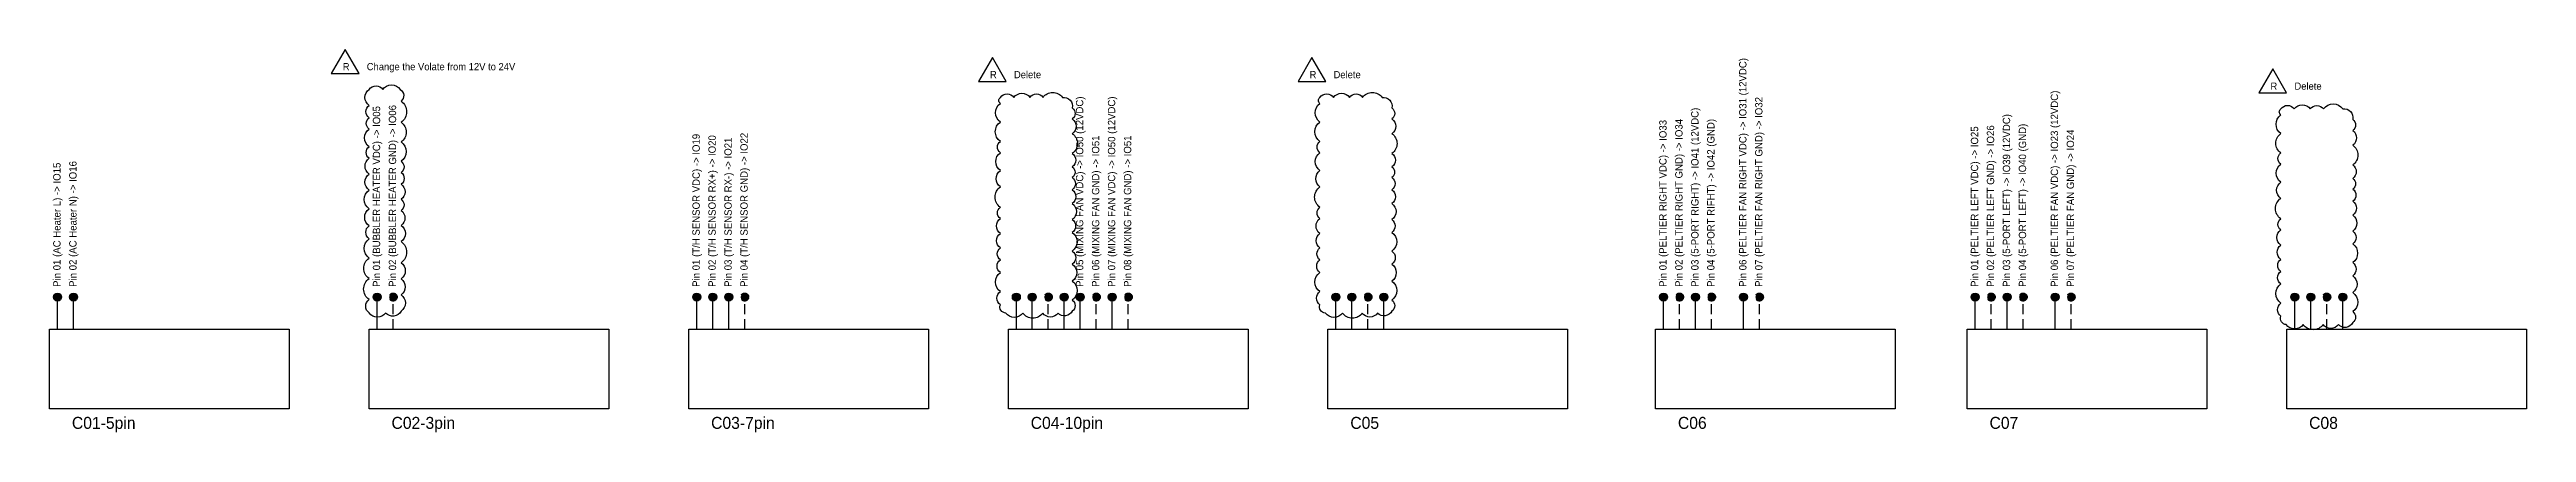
# Model space of a CAD drawing. Header units: millimetres. Extents: x 52 to 3850, y 79 to 1546.
# Drawn here: x 2300 to 3850, y 785 to 1025 of the extents above; entities that cross this region are included whole.
import ezdxf

# ---------------------------------------------------------------- set-up
doc = ezdxf.new("R2010")
doc.units = ezdxf.units.MM
doc.header["$LTSCALE"] = 25
doc.linetypes.add('HIDDEN', pattern=[0.375, 0.25, -0.125])
for name, color, linetype in [('00-Revision', 6, 'Continuous'), ('Power_12V', 50, 'Continuous'), ('Power_220V', 243, 'Continuous'), ('Power_24V', 40, 'Continuous'), ('Power_3.3V', 1, 'Continuous'), ('Power_GND', 7, 'HIDDEN')]:
    doc.layers.add(name, color=color, linetype=linetype)
for name, color, linetype, lineweight in [('BOM', 7, 'Continuous', 25), ('Terminal_Communication', 140, 'Continuous', 25), ('Terminal_IO', 3, 'Continuous', 25)]:
    doc.layers.add(name, color=color, linetype=linetype, lineweight=lineweight)
doc.styles.add('STD', font='Gulim.ttf', dxfattribs={"height": 15})

msp = doc.modelspace()

# ---------------------------------------------------------------- hatches: boundary and pattern name
at = {"layer": 'Power_12V'}
h = msp.add_hatch(color=256, dxfattribs=at)
h.dxf.hatch_style = 1
edge = h.paths.add_edge_path()
edge.add_arc((2705, 870), 2.5, 0, 360)
h = msp.add_hatch(color=256, dxfattribs=at)
h.dxf.hatch_style = 1
edge = h.paths.add_edge_path()
edge.add_arc((2945, 870), 2.5, 0, 360)
h = msp.add_hatch(color=256, dxfattribs=at)
h.dxf.hatch_style = 1
edge = h.paths.add_edge_path()
edge.add_arc((2965, 870), 2.5, 0, 360)
h = msp.add_hatch(color=256, dxfattribs=at)
h.dxf.hatch_style = 1
edge = h.paths.add_edge_path()
edge.add_arc((3310, 870), 2.5, 0, 360)
h = msp.add_hatch(color=256, dxfattribs=at)
h.dxf.hatch_style = 1
edge = h.paths.add_edge_path()
edge.add_arc((3330, 870), 2.5, 0, 360)
h = msp.add_hatch(color=256, dxfattribs=at)
h.dxf.hatch_style = 1
edge = h.paths.add_edge_path()
edge.add_arc((3360, 870), 2.5, 0, 360)
h = msp.add_hatch(color=256, dxfattribs=at)
h.dxf.hatch_style = 1
edge = h.paths.add_edge_path()
edge.add_arc((3505, 870), 2.5, 0, 360)
h = msp.add_hatch(color=256, dxfattribs=at)
h.dxf.hatch_style = 1
edge = h.paths.add_edge_path()
edge.add_arc((3525, 870), 2.5, 0, 360)
h = msp.add_hatch(color=256, dxfattribs=at)
h.dxf.hatch_style = 1
edge = h.paths.add_edge_path()
edge.add_arc((3555, 870), 2.5, 0, 360)
at = {"layer": 'Power_220V'}
h = msp.add_hatch(color=256, dxfattribs=at)
h.dxf.hatch_style = 1
edge = h.paths.add_edge_path()
edge.add_arc((2305, 870), 2.5, 0, 360)
h = msp.add_hatch(color=256, dxfattribs=at)
h.dxf.hatch_style = 1
edge = h.paths.add_edge_path()
edge.add_arc((2315, 870), 2.5, 0, 360)
at = {"layer": 'Power_24V'}
h = msp.add_hatch(color=256, dxfattribs=at)
h.dxf.hatch_style = 1
edge = h.paths.add_edge_path()
edge.add_arc((2505, 870), 2.5, 0, 360)
at = {"layer": 'Power_3.3V'}
h = msp.add_hatch(color=256, dxfattribs=at)
h.dxf.hatch_style = 1
edge = h.paths.add_edge_path()
edge.add_arc((2915, 870), 2.5, 0, 360)
h = msp.add_hatch(color=256, dxfattribs=at)
h.dxf.hatch_style = 1
edge = h.paths.add_edge_path()
edge.add_arc((3115, 870), 2.5, 0, 360)
h = msp.add_hatch(color=256, dxfattribs=at)
h.dxf.hatch_style = 1
edge = h.paths.add_edge_path()
edge.add_arc((3715, 870), 2.5, 0, 360)
at = {"layer": 'Power_GND'}
h = msp.add_hatch(color=256, dxfattribs=at)
h.dxf.hatch_style = 1
edge = h.paths.add_edge_path()
edge.add_arc((2515, 870), 2.5, 0, 360)
h = msp.add_hatch(color=256, dxfattribs=at)
h.dxf.hatch_style = 1
edge = h.paths.add_edge_path()
edge.add_arc((2735, 870), 2.5, 0, 360)
h = msp.add_hatch(color=256, dxfattribs=at)
h.dxf.hatch_style = 1
edge = h.paths.add_edge_path()
edge.add_arc((2925, 870), 2.5, 0, 360)
h = msp.add_hatch(color=256, dxfattribs=at)
h.dxf.hatch_style = 1
edge = h.paths.add_edge_path()
edge.add_arc((2955, 870), 2.5, 0, 360)
h = msp.add_hatch(color=256, dxfattribs=at)
h.dxf.hatch_style = 1
edge = h.paths.add_edge_path()
edge.add_arc((2975, 870), 2.5, 0, 360)
h = msp.add_hatch(color=256, dxfattribs=at)
h.dxf.hatch_style = 1
edge = h.paths.add_edge_path()
edge.add_arc((3125, 870), 2.5, 0, 360)
h = msp.add_hatch(color=256, dxfattribs=at)
h.dxf.hatch_style = 1
edge = h.paths.add_edge_path()
edge.add_arc((3320, 870), 2.5, 0, 360)
h = msp.add_hatch(color=256, dxfattribs=at)
h.dxf.hatch_style = 1
edge = h.paths.add_edge_path()
edge.add_arc((3340, 870), 2.5, 0, 360)
h = msp.add_hatch(color=256, dxfattribs=at)
h.dxf.hatch_style = 1
edge = h.paths.add_edge_path()
edge.add_arc((3370, 870), 2.5, 0, 360)
h = msp.add_hatch(color=256, dxfattribs=at)
h.dxf.hatch_style = 1
edge = h.paths.add_edge_path()
edge.add_arc((3515, 870), 2.5, 0, 360)
h = msp.add_hatch(color=256, dxfattribs=at)
h.dxf.hatch_style = 1
edge = h.paths.add_edge_path()
edge.add_arc((3535, 870), 2.5, 0, 360)
h = msp.add_hatch(color=256, dxfattribs=at)
h.dxf.hatch_style = 1
edge = h.paths.add_edge_path()
edge.add_arc((3565, 870), 2.5, 0, 360)
h = msp.add_hatch(color=256, dxfattribs=at)
h.dxf.hatch_style = 1
edge = h.paths.add_edge_path()
edge.add_arc((3725, 870), 2.5, 0, 360)
at = {"layer": 'Terminal_Communication'}
h = msp.add_hatch(color=256, dxfattribs=at)
h.dxf.hatch_style = 1
edge = h.paths.add_edge_path()
edge.add_arc((2715, 870), 2.5, 0, 360)
h = msp.add_hatch(color=256, dxfattribs=at)
h.dxf.hatch_style = 1
edge = h.paths.add_edge_path()
edge.add_arc((2725, 870), 2.5, 0, 360)
h = msp.add_hatch(color=256, dxfattribs=at)
h.dxf.hatch_style = 1
edge = h.paths.add_edge_path()
edge.add_arc((2905, 870), 2.5, 0, 360)
h = msp.add_hatch(color=256, dxfattribs=at)
h.dxf.hatch_style = 1
edge = h.paths.add_edge_path()
edge.add_arc((2935, 870), 2.5, 0, 360)
h = msp.add_hatch(color=256, dxfattribs=at)
h.dxf.hatch_style = 1
edge = h.paths.add_edge_path()
edge.add_arc((3105, 870), 2.5, 0, 360)
h = msp.add_hatch(color=256, dxfattribs=at)
h.dxf.hatch_style = 1
edge = h.paths.add_edge_path()
edge.add_arc((3135, 870), 2.5, 0, 360)
h = msp.add_hatch(color=256, dxfattribs=at)
h.dxf.hatch_style = 1
edge = h.paths.add_edge_path()
edge.add_arc((3705, 870), 2.5, 0, 360)
h = msp.add_hatch(color=256, dxfattribs=at)
h.dxf.hatch_style = 1
edge = h.paths.add_edge_path()
edge.add_arc((3735, 870), 2.5, 0, 360)

# ---------------------------------------------------------------- linework, layer by layer
at = {"layer": '00-Revision', "color": 6}
for points in [[(2485, 1025), (2476.3, 1010), (2493.7, 1010)], [(2890, 1020), (2881.3, 1005), (2898.7, 1005)], [(3090, 1020), (3081.3, 1005), (3098.7, 1005)], [(3691.3, 1012.8), (3682.6, 997.8), (3699.9, 997.8)]]:
    msp.add_lwpolyline(points, close=True, dxfattribs=at)
for points in [[(2500, 1000, -0.520567), (2508.6, 1000, -0.520567), (2519.4, 1000, -0.520567), (2520, 992.6, -0.520567), (2520, 979.4, -0.520567), (2520, 967.1, -0.520567), (2520, 955, -0.520567), (2520, 948, -0.520567), (2520, 940.6, -0.520567), (2520, 931.2, -0.520567), (2520, 924.2, -0.520567), (2520, 914.9, -0.520567), (2520, 904.7, -0.520567), (2520, 891.5, -0.520567), (2520, 881.4, -0.520567), (2520, 871.4, -0.520567), (2520, 861.2, -0.520567), (2510.3, 860, -0.520567), (2500, 860.1, -0.520567), (2500, 868.4, -0.520567), (2500, 881.6, -0.520567), (2500, 894.4, -0.520567), (2500, 906.5, -0.520567), (2500, 914.6, -0.520567), (2500, 925.3, -0.520567), (2500, 937, -0.520567), (2500, 947, -0.520567), (2500, 956.9, -0.520567), (2500, 964.1, -0.520567), (2500, 975.2, -0.520567), (2500, 982.2, -0.520567), (2500, 990, -0.520567)], [(2895, 995, -0.520567), (2903.5, 995, -0.520567), (2913.5, 995, -0.520567), (2921.7, 995, -0.520567), (2933.9, 995, -0.520567), (2940, 988.4, -0.520567), (2940, 981.5, -0.520567), (2940, 972.3, -0.520567), (2940, 959.9, -0.520567), (2940, 951.5, -0.520567), (2940, 944.8, -0.520567), (2940, 937.2, -0.520567), (2940, 928.5, -0.520567), (2940, 918.5, -0.520567), (2940, 910.5, -0.520567), (2940, 898.8, -0.520567), (2940, 890.6, -0.520567), (2940, 880, -0.520567), (2940, 868.1, -0.520567), (2940, 861.2, -0.520567), (2931.1, 860, -0.520567), (2921.5, 860, -0.520567), (2909.1, 860, -0.520567), (2898.4, 860, -0.520567), (2895, 865.2, -0.520567), (2895, 873.4, -0.520567), (2895, 885.4, -0.520567), (2895, 893.3, -0.520567), (2895, 900.8, -0.520567), (2895, 909.8, -0.520567), (2895, 919.2, -0.520567), (2895, 926.2, -0.520567), (2895, 939, -0.520567), (2895, 949.2, -0.520567), (2895, 960.4, -0.520567), (2895, 967.5, -0.520567), (2895, 979.6, -0.520567), (2895, 991.2, -0.520567)], [(3095, 995, -0.520567), (3103.5, 995, -0.520567), (3113.5, 995, -0.520567), (3121.7, 995, -0.520567), (3133.9, 995, -0.520567), (3140, 988.4, -0.520567), (3140, 981.5, -0.520567), (3140, 972.3, -0.520567), (3140, 959.9, -0.520567), (3140, 951.5, -0.520567), (3140, 944.8, -0.520567), (3140, 937.2, -0.520567), (3140, 928.5, -0.520567), (3140, 918.5, -0.520567), (3140, 910.5, -0.520567), (3140, 898.8, -0.520567), (3140, 890.6, -0.520567), (3140, 880, -0.520567), (3140, 868.1, -0.520567), (3140, 861.2, -0.520567), (3131.1, 860, -0.520567), (3121.5, 860, -0.520567), (3109.1, 860, -0.520567), (3098.4, 860, -0.520567), (3095, 865.2, -0.520567), (3095, 873.4, -0.520567), (3095, 885.4, -0.520567), (3095, 893.3, -0.520567), (3095, 900.8, -0.520567), (3095, 909.8, -0.520567), (3095, 919.2, -0.520567), (3095, 926.2, -0.520567), (3095, 939, -0.520567), (3095, 949.2, -0.520567), (3095, 960.4, -0.520567), (3095, 967.5, -0.520567), (3095, 979.6, -0.520567), (3095, 991.2, -0.520567)], [(3696.3, 987.8, -0.520567), (3704.7, 987.8, -0.520567), (3714.7, 987.8, -0.520567), (3723, 987.8, -0.520567), (3735.1, 987.8, -0.520567), (3741.3, 981.2, -0.520567), (3741.3, 974.3, -0.520567), (3741.3, 965.1, -0.520567), (3741.3, 952.7, -0.520567), (3741.3, 944.3, -0.520567), (3741.3, 937.6, -0.520567), (3741.3, 930, -0.520567), (3741.3, 921.3, -0.520567), (3741.3, 911.3, -0.520567), (3741.3, 903.3, -0.520567), (3741.3, 891.6, -0.520567), (3741.3, 883.3, -0.520567), (3741.3, 872.8, -0.520567), (3741.3, 860.9, -0.520567), (3741.3, 854, -0.520567), (3732.3, 852.8, -0.520567), (3722.7, 852.8, -0.520567), (3710.3, 852.8, -0.520567), (3699.7, 852.8, -0.520567), (3696.3, 858, -0.520567), (3696.3, 866.2, -0.520567), (3696.3, 878.2, -0.520567), (3696.3, 886.1, -0.520567), (3696.3, 893.6, -0.520567), (3696.3, 902.6, -0.520567), (3696.3, 912, -0.520567), (3696.3, 919, -0.520567), (3696.3, 931.8, -0.520567), (3696.3, 941.9, -0.520567), (3696.3, 953.2, -0.520567), (3696.3, 960.2, -0.520567), (3696.3, 972.4, -0.520567), (3696.3, 984, -0.520567)]]:
    msp.add_lwpolyline(points, format="xyb", close=True, dxfattribs=at)
at = {"layer": 'Power_12V'}
for p, q in [((2705, 850), (2705, 870)), ((2945, 850), (2945, 870)), ((2965, 850), (2965, 870)), ((3310, 850), (3310, 870)), ((3330, 850), (3330, 870)), ((3360, 850), (3360, 870)), ((3505, 850), (3505, 870)), ((3525, 850), (3525, 870)), ((3555, 850), (3555, 870))]:
    msp.add_line(p, q, dxfattribs=at)
for centre in [(2705, 870), (2945, 870), (2965, 870), (3310, 870), (3330, 870), (3360, 870), (3505, 870), (3525, 870), (3555, 870)]:
    msp.add_circle(centre, 2.5, dxfattribs=at)
at = {"layer": 'Power_220V'}
for p, q in [((2305, 850), (2305, 870)), ((2315, 850), (2315, 870))]:
    msp.add_line(p, q, dxfattribs=at)
for centre in [(2305, 870), (2315, 870)]:
    msp.add_circle(centre, 2.5, dxfattribs=at)
at = {"layer": 'Power_24V'}
msp.add_line((2505, 850), (2505, 870), dxfattribs=at)
msp.add_circle((2505, 870), 2.5, dxfattribs=at)
at = {"layer": 'Power_3.3V'}
for p, q in [((2915, 850), (2915, 870)), ((3115, 850), (3115, 870)), ((3715, 850), (3715, 870))]:
    msp.add_line(p, q, dxfattribs=at)
for centre in [(2915, 870), (3115, 870), (3715, 870)]:
    msp.add_circle(centre, 2.5, dxfattribs=at)
at = {"layer": 'Power_GND'}
for p, q in [((2515, 850), (2515, 870)), ((2735, 850), (2735, 870)), ((2925, 850), (2925, 870)), ((2955, 850), (2955, 870)), ((2975, 850), (2975, 870)), ((3125, 850), (3125, 870)), ((3320, 850), (3320, 870)), ((3340, 850), (3340, 870)), ((3370, 850), (3370, 870)), ((3515, 850), (3515, 870)), ((3535, 850), (3535, 870)), ((3565, 850), (3565, 870)), ((3725, 850), (3725, 870))]:
    msp.add_line(p, q, dxfattribs=at)
for centre in [(2515, 870), (2735, 870), (2925, 870), (2955, 870), (2975, 870), (3125, 870), (3320, 870), (3340, 870), (3370, 870), (3515, 870), (3535, 870), (3565, 870), (3725, 870)]:
    msp.add_circle(centre, 2.5, dxfattribs=at)
at = {"layer": 'Terminal_Communication'}
for p, q in [((2715, 850), (2715, 870)), ((2725, 850), (2725, 870)), ((2905, 850), (2905, 870)), ((2935, 850), (2935, 870)), ((3105, 850), (3105, 870)), ((3135, 850), (3135, 870)), ((3705, 850), (3705, 870)), ((3735, 850), (3735, 870))]:
    msp.add_line(p, q, dxfattribs=at)
for centre in [(2715, 870), (2725, 870), (2905, 870), (2935, 870), (3105, 870), (3135, 870), (3705, 870), (3735, 870)]:
    msp.add_circle(centre, 2.5, dxfattribs=at)
at = {"layer": 'Terminal_IO'}
for points in [[(2300, 850), (2450, 850), (2450, 800), (2300, 800)], [(2500, 850), (2650, 850), (2650, 800), (2500, 800)], [(2700, 850), (2850, 850), (2850, 800), (2700, 800)], [(2900, 850), (3050, 850), (3050, 800), (2900, 800)], [(3100, 850), (3250, 850), (3250, 800), (3100, 800)], [(3305, 850), (3455, 850), (3455, 800), (3305, 800)], [(3500, 850), (3650, 850), (3650, 800), (3500, 800)], [(3700, 850), (3850, 850), (3850, 800), (3700, 800)]]:
    msp.add_lwpolyline(points, close=True, dxfattribs=at)

# ---------------------------------------------------------------- texts
at = {"layer": '00-Revision', "color": 6, "char_height": 4.5, "attachment_point": 1, "style": 'STD'}
for s, width, insert in [('R', 3, (2483.5, 1016.5)), ('Change the Volate from 12V to 24V', 107.299, (2498.5, 1016.5)), ('R', 3, (2888.5, 1011.5)), ('Delete', 3, (2903.5, 1011.5)), ('R', 3, (3088.5, 1011.5)), ('Delete', 3, (3103.5, 1011.5)), ('R', 3, (3689.8, 1004.3)), ('Delete', 3, (3704.8, 1004.3))]:
    msp.add_mtext_dynamic_manual_height_columns(s, width=width, gutter_width=22.5, heights=[0], dxfattribs=dict(at, insert=insert))
at = {"layer": 'BOM', "char_height": 7.5, "attachment_point": 1, "style": 'STD'}
for s, insert in [('C01-5pin', (2314, 795)), ('C02-3pin', (2514, 795)), ('C03-7pin', (2714, 795)), ('C04-10pin', (2914, 795)), ('C05', (3114, 795)), ('C06', (3319, 795)), ('C07', (3514, 795)), ('C08', (3714, 795))]:
    msp.add_mtext_dynamic_manual_height_columns(s, width=65.232, gutter_width=37.5, heights=[0], dxfattribs=dict(at, insert=insert))
at = {"layer": 'Power_12V', "char_height": 4.599, "attachment_point": 1, "rotation": 90, "style": 'STD'}
for s, width, heights, insert in [('Pin 06 (PELTIER FAN RIGHT VDC) -> IO31 (12VDC)', 163.004, [0], (3357.3, 876.4)), ('Pin 05 (MIXING FAN VDC) -> IO50 (12VDC)', 151.216, [0], (2942.3, 876.4)), ('Pin 07 (MIXING FAN VDC) -> IO50 (12VDC)', 151.216, [4.42], (2962.3, 876.4)), ('Pin 06 (PELTIER FAN VDC) -> IO23 (12VDC)', 151.216, [0], (3552.3, 876.4)), ('Pin 01 (PELTIER RIGHT VDC) -> IO33', 126.878, [0], (3307.3, 876.4)), ('Pin 03 (5-PORT RIGHT) -> IO41 (12VDC)', 151.216, [0], (3327.3, 876.4)), ('Pin 01 (PELTIER LEFT VDC) -> IO25', 126.878, [0], (3502.3, 876.4)), ('Pin 03 (5-PORT LEFT) -> IO39 (12VDC)', 151.216, [0], (3522.3, 876.4)), ('Pin 01 (T/H SENSOR VDC) -> IO19', 126.878, [0], (2702.3, 876.4))]:
    msp.add_mtext_dynamic_manual_height_columns(s, width=width, gutter_width=23, heights=heights, dxfattribs=dict(at, insert=insert))
at = {"layer": 'Power_220V', "char_height": 4.599, "attachment_point": 1, "rotation": 90, "style": 'STD'}
for s, insert in [('Pin 01 (AC Heater L) -> IO15', (2302.3, 876.4)), ('Pin 02 (AC Heater N) -> IO16', (2312.3, 876.4))]:
    msp.add_mtext_dynamic_manual_height_columns(s, width=88.982, gutter_width=23, heights=[0], dxfattribs=dict(at, insert=insert))
at = {"layer": 'Power_24V', "insert": (2502.3, 876.4), "char_height": 4.599, "attachment_point": 1, "rotation": 90, "style": 'STD'}
msp.add_mtext_dynamic_manual_height_columns('Pin 01 (BUBBLER HEATER VDC) -> IO05', width=126.878, gutter_width=23, heights=[0], dxfattribs=at)
at = {"layer": 'Power_GND', "char_height": 4.599, "attachment_point": 1, "rotation": 90, "style": 'STD'}
for s, insert in [('Pin 07 (PELTIER FAN RIGHT GND) -> IO32', (3367.3, 876.4)), ('Pin 02 (BUBBLER HEATER GND) -> IO06', (2512.3, 876.4)), ('Pin 02 (PELTIER RIGHT GND) -> IO34', (3317.3, 876.4)), ('Pin 04 (5-PORT RIFHT) -> IO42 (GND)', (3337.3, 876.4)), ('Pin 02 (PELTIER LEFT GND) -> IO26 ', (3512.3, 876.4)), ('Pin 04 (5-PORT LEFT) -> IO40 (GND)', (3532.3, 876.4)), ('Pin 04 (T/H SENSOR GND) -> IO22', (2732.3, 876.4)), ('Pin 06 (MIXING FAN GND) -> IO51', (2952.3, 876.4)), ('\\pxt1;Pin 08 (MIXING FAN GND) -> IO51', (2972.3, 876.4)), ('Pin 07 (PELTIER FAN GND) -> IO24', (3562.3, 876.4))]:
    msp.add_mtext_dynamic_manual_height_columns(s, width=151.216, gutter_width=23, heights=[0], dxfattribs=dict(at, insert=insert))
at = {"layer": 'Terminal_Communication', "char_height": 4.599, "attachment_point": 1, "rotation": 90, "style": 'STD'}
for s, width, insert in [('Pin 02 (T/H SENSOR RX+) -> IO20', 151.216, (2712.3, 876.4)), ('Pin 03 (T/H SENSOR RX-) -> IO21', 126.878, (2722.3, 876.4))]:
    msp.add_mtext_dynamic_manual_height_columns(s, width=width, gutter_width=23, heights=[0], dxfattribs=dict(at, insert=insert))

doc.saveas('drawing.dxf')
